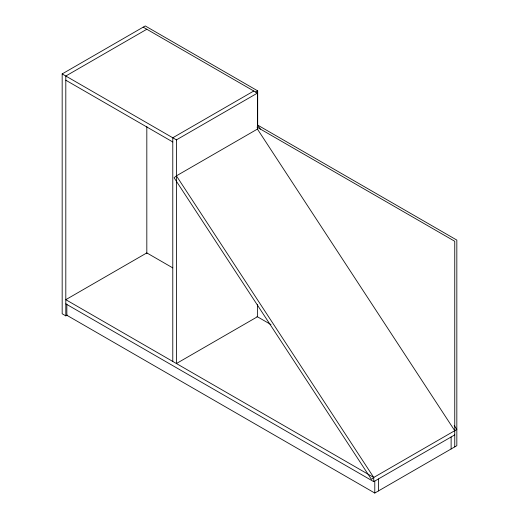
<?xml version="1.0" encoding="UTF-8"?>
<svg xmlns="http://www.w3.org/2000/svg" width="519" height="519" viewBox="0 0 519 519"><rect width="100%" height="100%" fill="white"/><g stroke="black" fill="none" stroke-linecap="round" stroke-linejoin="round"><path stroke-width="0.78" d="M257.424 129.082L176.415 175.85L174.105 177.758L371.429 479.368L373.745 477.461L456.83 429.492L454.164 425.424M67.204 315.059L65.809 315.863L62.17 313.768L62.17 73.919L145.255 25.95L257.684 90.857L257.684 125.702M146.819 29.246L65.809 76.021L65.809 315.863M253.791 91.007L172.782 137.775L172.782 361.438M255.608 92.058L257.684 90.857M62.17 73.919L176.415 139.877L257.424 93.109L257.424 129.575M65.809 303.875L373.745 481.658L454.748 434.89M66.847 304.076L66.847 315.267L374.783 493.05L456.83 445.678L456.83 240.083L257.684 125.105L260.343 129.173M143.179 27.15L257.424 93.109M257.009 127.116L454.748 241.283L454.748 446.878M65.809 80.218L172.782 141.972M172.769 267.888L146.819 252.909L65.809 299.677L373.745 477.461L373.745 481.658M256.944 316.486L270.97 324.589M257.379 129.017L454.748 430.692M176.415 175.85L373.745 477.461M451.115 436.985L451.115 448.98M378.416 478.959L378.416 490.955M374.783 481.055L374.783 493.05M257.424 304.608L257.424 316.765L176.415 363.534L176.415 139.877M146.819 126.48L146.819 253.7"/></g></svg>
